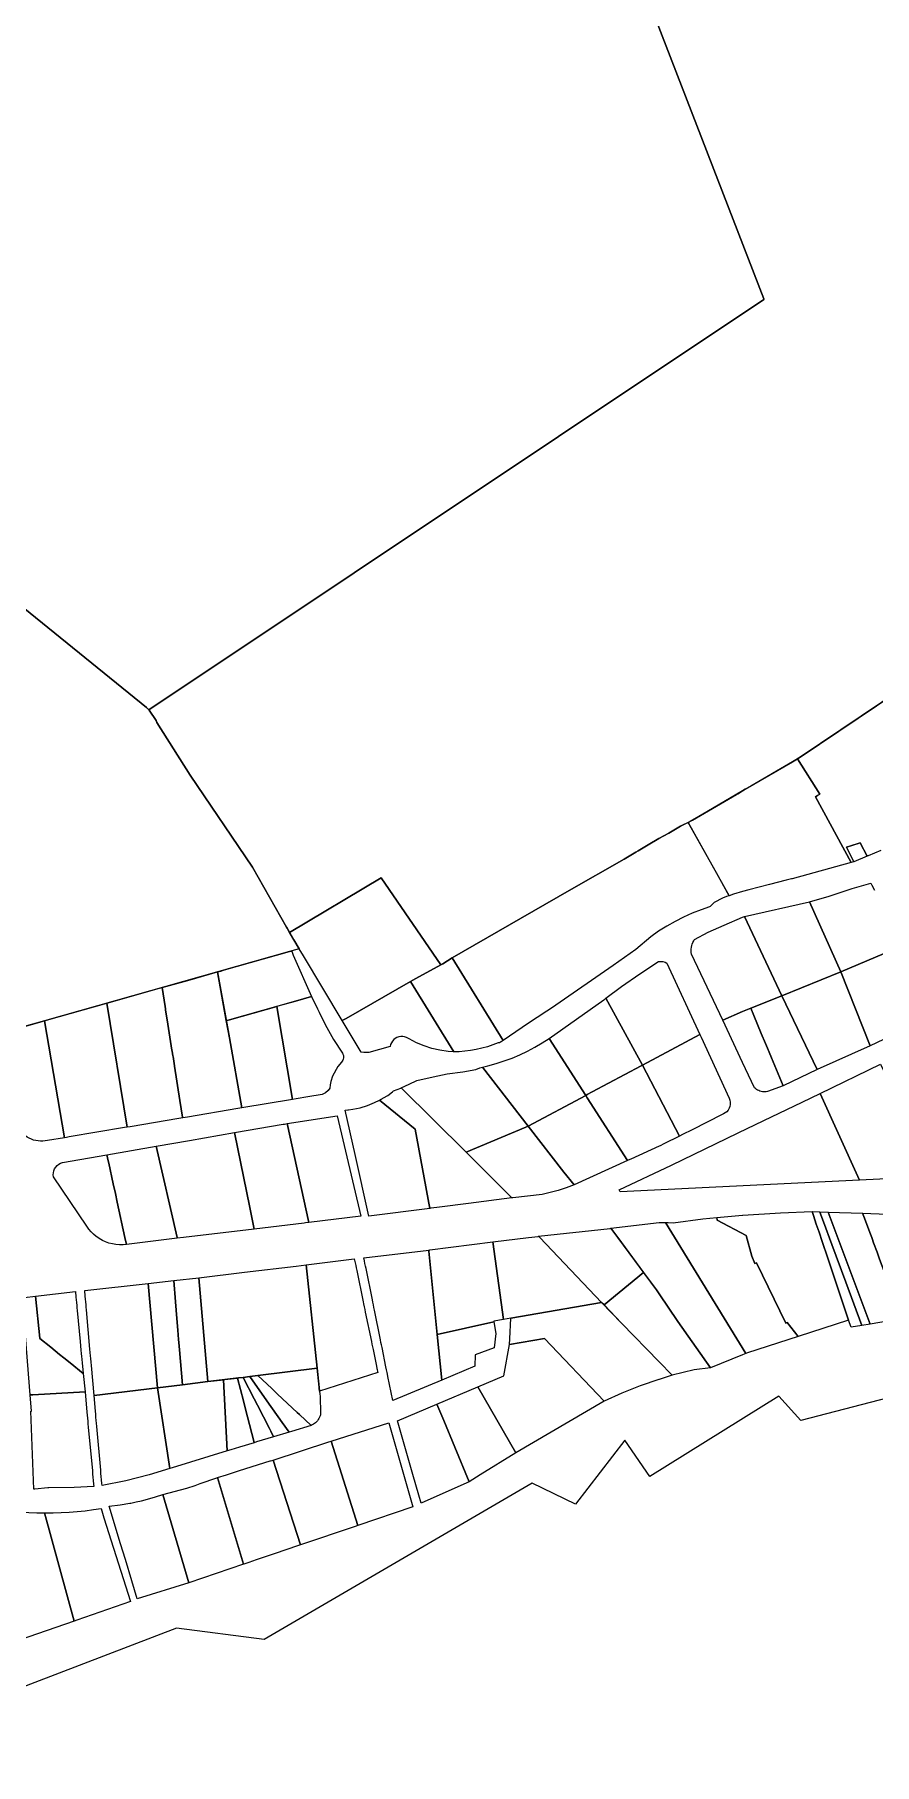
# Model space of a CAD drawing. Header units: metres. Extents: x 3 to 1027712, y 40 to 4430649.
# Drawn here: x 512669 to 512987, y 4409415 to 4410070 of the extents above; entities that cross this region are included whole.
import ezdxf

# ---------------------------------------------------------------- set-up
doc = ezdxf.new("R2010")
doc.units = ezdxf.units.M
doc.header["$MEASUREMENT"] = 0
doc.layers.add('A.ES.SDGC.CP.07003.cadastralparcel — CadastralParcel', color=1, linetype='Continuous')
doc.layers.add('Zonas_Interes_Minero_5_km', color=7, linetype='Continuous', lineweight=9, true_color=0xc0fac1)

msp = doc.modelspace()

# ---------------------------------------------------------------- linework, layer by layer
at = {"layer": 'A.ES.SDGC.CP.07003.cadastralparcel — CadastralParcel', "color": 7, "linetype": 'Continuous', "flags": 128}
for points in [[(512902.82, 4410080.74), (512945.56, 4409970.05), (512945.56, 4409970.05), (512945.62, 4409969.8), (512712.54, 4409814.39), (512711.62, 4409815.3), (512634.72, 4409877.53), (512577.08, 4409840.77), (512576.05, 4409842.26), (512558.07, 4409866.69), (512569.33, 4409873.85), (512583.9, 4409886.09), (512603.88, 4409904.14), (512607.82, 4409908.58), (512610.7, 4409908.97), (512614.99, 4409909.54), (512615.21, 4409909.57), (512614.73, 4409928.19), (512608.08, 4409931.4), (512592.95, 4410024.75), (512587.06, 4410025.41), (512582.82, 4410046.42), (512578.61, 4410063.41), (512549.07, 4410153.97)], [(513013.28, 4409832.72), (512959.38, 4409796.45), (512956.41, 4409794.72), (512940.67, 4409785.53), (512938.55, 4409784.29), (512937.55, 4409783.7), (512922.43, 4409774.81), (512918.56, 4409772.54), (512918.36, 4409772.43), (512917.73, 4409772.12), (512914.01, 4409770.27), (512909.57, 4409767.68), (512905.76, 4409765.61), (512901.75, 4409763.29), (512897.93, 4409760.94), (512897.14, 4409760.47), (512893.35, 4409758.2), (512892.64, 4409757.79), (512871.88, 4409745.9), (512849.19, 4409732.9), (512827.45, 4409720.44), (512824, 4409718.17), (512824, 4409718.17), (512823.19, 4409717.73), (512800.63, 4409750.71), (512765.89, 4409730.05), (512764.95, 4409731.63), (512764.7, 4409732), (512751.87, 4409754.79), (512728.28, 4409789.65), (512715.65, 4409809.58), (512715.29, 4409810.37), (512712.72, 4409814.21), (512712.54, 4409814.39), (512945.62, 4409969.8), (512945.56, 4409970.05), (512902.82, 4410080.74)], [(512634.72, 4409877.53), (512711.62, 4409815.3), (512712.72, 4409814.21), (512715.29, 4409810.37), (512715.65, 4409809.58), (512728.28, 4409789.65), (512751.87, 4409754.79), (512764.7, 4409732), (512764.95, 4409731.63), (512767.53, 4409727.29), (512769.57, 4409723.88), (512766.7, 4409723.04), (512765.92, 4409722.82), (512672.97, 4409696.61), (512650.34, 4409690.23)], [(512989.88, 4409761.11), (512985.12, 4409759.12), (512984.87, 4409759.02), (512984.7, 4409758.95), (512982.13, 4409764.05), (512978.23, 4409762.79), (512976.91, 4409762.36), (512979.72, 4409756.86), (512978.72, 4409756.59), (512965.17, 4409781.47), (512965.98, 4409781.99), (512966.76, 4409782.49), (512958.29, 4409795.82), (512959.38, 4409796.45), (513061.11, 4409864.9)], [(512997.76, 4409724.81), (512974.79, 4409715.16), (512962.85, 4409741.61), (512970.32, 4409743.84), (512979, 4409746.76), (512986.17, 4409748.79), (512986.17, 4409748.79), (512986.55, 4409748.01), (512987.5, 4409746.08)]]:
    msp.add_lwpolyline(points, dxfattribs=at)
for points in [[(512935.26, 4409782.36), (512935.71, 4409782.62), (512937.55, 4409783.7), (512938.55, 4409784.29), (512956.41, 4409794.72), (512958.29, 4409795.82), (512966.76, 4409782.49), (512965.98, 4409781.99), (512965.17, 4409781.47), (512978.72, 4409756.59), (512956.27, 4409750.4), (512956.02, 4409750.34), (512954.52, 4409749.96), (512954.01, 4409749.82), (512947.72, 4409748.2), (512939.89, 4409746.25), (512937.54, 4409745.6), (512934.04, 4409744.62), (512932.43, 4409743.99), (512927.59, 4409752.61), (512916.87, 4409771.69), (512918.36, 4409772.43), (512918.56, 4409772.54), (512935.26, 4409782.36)], [(512846.81, 4409689.1), (512827.45, 4409720.44), (512849.19, 4409732.9), (512871.88, 4409745.9), (512892.64, 4409757.79), (512897.13, 4409760.48), (512897.92, 4409760.95), (512901.74, 4409763.3), (512905.75, 4409765.62), (512909.56, 4409767.69), (512914.01, 4409770.27), (512916.06, 4409771.29), (512916.87, 4409771.69), (512932.43, 4409743.99), (512931.49, 4409743.63), (512929.95, 4409743.02), (512926.81, 4409741.46), (512925.25, 4409739.88), (512924.96, 4409739.78), (512921.83, 4409738.68), (512918.47, 4409737.33), (512915.17, 4409735.83), (512911.95, 4409734.19), (512908.79, 4409732.41), (512905.72, 4409730.49), (512902.74, 4409728.44), (512897.13, 4409723.59), (512897.07, 4409723.54), (512888.53, 4409717.6), (512866.78, 4409702.47), (512866.69, 4409702.41), (512856.47, 4409695.64), (512846.81, 4409689.1)], [(512984.7, 4409758.95), (512979.72, 4409756.86), (512976.91, 4409762.36), (512982.13, 4409764.05), (512984.7, 4409758.95)], [(512800.63, 4409750.71), (512823.19, 4409717.73), (512813.71, 4409712.57), (512811.68, 4409711.47), (512787.35, 4409697.51), (512785.86, 4409696.68), (512771.18, 4409721.19), (512769.57, 4409723.88), (512765.89, 4409730.05), (512800.63, 4409750.71)], [(512938.2, 4409736.11), (512962.85, 4409741.61), (512974.79, 4409715.16), (512952.4, 4409706.02), (512938.2, 4409736.11)], [(512938.2, 4409736.11), (512952.4, 4409706.02), (512940.65, 4409701.41), (512937.54, 4409700.07), (512930.01, 4409696.81), (512918.17, 4409721.87), (512918.08, 4409722.51), (512918.03, 4409723.15), (512918.04, 4409723.79), (512918.12, 4409724.43), (512918.27, 4409725.06), (512918.46, 4409725.68), (512918.71, 4409726.27), (512919, 4409726.84), (512919.36, 4409727.38), (512924.5, 4409730.14), (512930.55, 4409732.76), (512937.54, 4409735.82), (512938.2, 4409736.11)], [(512739.82, 4409715.45), (512741.23, 4409715.85), (512765.92, 4409722.81), (512766.7, 4409723.03), (512767.01, 4409722.22), (512767.31, 4409721.44), (512774.21, 4409705.74), (512768.13, 4409704.03), (512743.07, 4409697), (512742.22, 4409696.76), (512741.9, 4409696.67), (512738.59, 4409715.11), (512739.82, 4409715.45)], [(512997.95, 4409724.89), (512998.54, 4409723.68), (512998.98, 4409722.79), (513000.17, 4409720.36), (513000.99, 4409718.69), (513002.3, 4409716.02), (513003, 4409714.59), (513003.73, 4409713.11), (513005.06, 4409710.4), (513005.63, 4409709.24), (513006.94, 4409706.57), (513008.07, 4409704.26), (513008.64, 4409703.1), (513009.08, 4409702.2), (513010.11, 4409700.1), (513010.96, 4409698.38), (513003.73, 4409695.54), (512985.89, 4409687.14), (512974.79, 4409715.16), (512997.76, 4409724.81), (512997.95, 4409724.89)], [(512718.73, 4409702.02), (512717.6, 4409709.19), (512727.28, 4409711.92), (512738.59, 4409715.11), (512743.08, 4409690.1), (512747.84, 4409663.59), (512746.33, 4409663.34), (512727.17, 4409660.12), (512725.39, 4409659.82), (512725.35, 4409660.08), (512724.35, 4409666.38), (512722.3, 4409679.39), (512722.28, 4409679.49), (512721.72, 4409683.07), (512721.67, 4409683.35), (512721.4, 4409685.06), (512721.34, 4409685.44), (512719.78, 4409695.36), (512719.65, 4409696.19), (512718.94, 4409700.68), (512718.86, 4409701.18), (512718.73, 4409702.02)], [(512827.45, 4409720.44), (512846.81, 4409689.1), (512846.01, 4409688.57), (512845.85, 4409688.46), (512845.38, 4409688.28), (512844.97, 4409688.19), (512842.92, 4409687.44), (512840.84, 4409686.78), (512838.73, 4409686.22), (512836.6, 4409685.74), (512834.44, 4409685.36), (512832.28, 4409685.07), (512830.1, 4409684.88), (512828.12, 4409684.79), (512811.68, 4409711.47), (512813.71, 4409712.57), (512823.19, 4409717.73), (512824, 4409718.17), (512827.45, 4409720.44)], [(512899.56, 4409679.77), (512885.72, 4409705.11), (512891.7, 4409709.57), (512898.64, 4409714.42), (512905.73, 4409719.07), (512905.93, 4409719.08), (512906.55, 4409719.11), (512907.35, 4409719), (512908.14, 4409718.76), (512908.86, 4409718.38), (512921.34, 4409691.38), (512899.56, 4409679.77)], [(512974.79, 4409715.16), (512985.89, 4409687.14), (512965.77, 4409678.12), (512952.4, 4409706.02), (512974.79, 4409715.16)], [(512716.57, 4409708.9), (512717.6, 4409709.19), (512718.73, 4409702.02), (512718.86, 4409701.18), (512718.94, 4409700.68), (512719.65, 4409696.19), (512719.78, 4409695.36), (512721.34, 4409685.44), (512721.4, 4409685.06), (512721.67, 4409683.35), (512721.72, 4409683.07), (512722.28, 4409679.49), (512722.3, 4409679.39), (512724.35, 4409666.38), (512725.35, 4409660.08), (512725.39, 4409659.82), (512723.93, 4409659.57), (512705.5, 4409656.48), (512704.35, 4409656.29), (512696.63, 4409703.28), (512698.01, 4409703.67), (512716.57, 4409708.9)], [(512793.01, 4409684.73), (512785.86, 4409696.68), (512787.35, 4409697.51), (512811.68, 4409711.47), (512828.12, 4409684.79), (512827.92, 4409684.78), (512825.96, 4409685.01), (512822.87, 4409685.46), (512819.82, 4409686.16), (512816.85, 4409687.11), (512813.96, 4409688.31), (512811.19, 4409689.75), (512810.2, 4409690.31), (512809.49, 4409690.56), (512808.76, 4409690.68), (512808.01, 4409690.68), (512807.27, 4409690.54), (512806.57, 4409690.29), (512805.92, 4409689.92), (512805.34, 4409689.45), (512804.85, 4409688.89), (512804.46, 4409688.25), (512804.18, 4409687.56), (512804.03, 4409686.82), (512795.95, 4409684.54), (512794.2, 4409684.58), (512794.02, 4409684.6), (512793.01, 4409684.73)], [(512704.35, 4409656.29), (512703.31, 4409656.12), (512682.34, 4409652.6), (512681.37, 4409652.43), (512680.57, 4409652.3), (512672.97, 4409696.61), (512673.74, 4409696.83), (512696.63, 4409703.28), (512704.35, 4409656.29)], [(512742.22, 4409696.76), (512743.07, 4409697), (512761.05, 4409702.04), (512766.97, 4409666.8), (512747.84, 4409663.59), (512743.08, 4409690.1), (512741.9, 4409696.67), (512742.22, 4409696.76)], [(512761.6, 4409702.2), (512768.13, 4409704.03), (512774.21, 4409705.74), (512776.53, 4409701.17), (512777.15, 4409699.85), (512779.35, 4409695.17), (512782.56, 4409689.48), (512785.89, 4409684.38), (512786.11, 4409683.96), (512786.26, 4409683.51), (512786.33, 4409683.05), (512786.32, 4409682.57), (512786.23, 4409682.11), (512786.07, 4409681.67), (512785.83, 4409681.26), (512785.52, 4409680.9), (512784.17, 4409679.22), (512782.17, 4409675.68), (512781.51, 4409673.62), (512781.26, 4409672.33), (512781.13, 4409671.03), (512780.57, 4409670.16), (512779.48, 4409669.3), (512778.24, 4409668.69), (512772.86, 4409667.79), (512768.36, 4409667.04), (512766.97, 4409666.8), (512761.05, 4409702.04), (512761.6, 4409702.2)], [(512885.18, 4409704.71), (512885.72, 4409705.11), (512899.56, 4409679.77), (512899.05, 4409679.5), (512880.54, 4409669.64), (512878.64, 4409668.62), (512878.09, 4409668.33), (512864.26, 4409689.94), (512884.91, 4409704.5), (512885.18, 4409704.71)], [(512952.4, 4409706.02), (512965.77, 4409678.12), (512952.86, 4409671.94), (512948.44, 4409682.59), (512947.55, 4409684.73), (512946.94, 4409686.22), (512946.21, 4409687.98), (512944.61, 4409691.84), (512941.78, 4409698.66), (512940.65, 4409701.41), (512952.4, 4409706.02)], [(512680.57, 4409652.3), (512674.14, 4409651.22), (512673.27, 4409651.07), (512672.39, 4409650.99), (512671.51, 4409650.99), (512670.63, 4409651.07), (512669.76, 4409651.21), (512668.91, 4409651.43), (512668.08, 4409651.72), (512667.28, 4409652.09), (512666.5, 4409652.51), (512665.77, 4409653), (512665.09, 4409653.55), (512664.45, 4409654.16), (512663.86, 4409654.82), (512663.34, 4409655.53), (512643.42, 4409686.74), (512642.59, 4409688.04), (512672.97, 4409696.61), (512680.57, 4409652.3)], [(512940.65, 4409701.41), (512941.78, 4409698.66), (512944.61, 4409691.84), (512946.21, 4409687.98), (512946.94, 4409686.22), (512947.55, 4409684.73), (512948.44, 4409682.59), (512952.86, 4409671.94), (512946.96, 4409669.78), (512946.49, 4409669.71), (512946, 4409669.67), (512945.52, 4409669.69), (512945.04, 4409669.75), (512944.57, 4409669.85), (512944.11, 4409669.99), (512943.66, 4409670.17), (512943.23, 4409670.38), (512942.82, 4409670.63), (512942.43, 4409670.92), (512942.07, 4409671.25), (512937.54, 4409680.84), (512930.01, 4409696.81), (512937.54, 4409700.07), (512940.65, 4409701.41)], [(512878.09, 4409668.33), (512856.32, 4409656.73), (512838.94, 4409679.05), (512841.06, 4409679.54), (512844.13, 4409680.39), (512847.17, 4409681.38), (512850.17, 4409682.49), (512853.11, 4409683.74), (512856, 4409685.11), (512858.82, 4409686.6), (512861.58, 4409688.21), (512864.26, 4409689.94), (512878.09, 4409668.33)], [(512913.67, 4409652.94), (512899.56, 4409679.77), (512921.34, 4409691.38), (512921.78, 4409690.44), (512932.5, 4409667.23), (512932.75, 4409666.5), (512932.87, 4409665.73), (512932.85, 4409664.95), (512932.7, 4409664.17), (512932.42, 4409663.45), (512932.03, 4409662.78), (512931.52, 4409662.17), (512930.91, 4409661.68), (512930.24, 4409661.3), (512929.84, 4409661.09), (512918.43, 4409655.34), (512914.73, 4409653.48), (512913.67, 4409652.94)], [(512838.94, 4409679.05), (512856.32, 4409656.73), (512855.45, 4409656.31), (512832.76, 4409646.81), (512808.21, 4409671.19), (512811.14, 4409672.56), (512814.11, 4409673.96), (512820.29, 4409675.35), (512825.6, 4409676.54), (512831.57, 4409677.2), (512836.47, 4409678.13), (512837.94, 4409678.82), (512838.94, 4409679.05)], [(512899.05, 4409679.5), (512899.56, 4409679.77), (512913.67, 4409652.94), (512907.7, 4409649.94), (512906.31, 4409649.24), (512905.92, 4409649.06), (512895.14, 4409644.19), (512894.8, 4409644.04), (512893.92, 4409643.63), (512878.65, 4409667.47), (512878.09, 4409668.33), (512878.64, 4409668.62), (512880.54, 4409669.64), (512899.05, 4409679.5)], [(513010.06, 4409637.66), (512981.84, 4409636.28), (512981.25, 4409637.56), (512966.92, 4409669.11), (512989.82, 4409680.15), (513010.06, 4409637.66)], [(512808.21, 4409671.19), (512832.76, 4409646.81), (512848.95, 4409630.71), (512850.15, 4409629.55), (512833.71, 4409627.43), (512822.65, 4409626.01), (512819.49, 4409625.6), (512819.27, 4409625.57), (512819.03, 4409625.54), (512813.49, 4409655.49), (512799.93, 4409666.55), (512800.62, 4409666.9), (512802.86, 4409668.12), (512803.09, 4409668.3), (512803.1, 4409668.3), (512804.83, 4409669.65), (512805.28, 4409670.06), (512808.08, 4409671.13), (512808.21, 4409671.19)], [(512788.16, 4409662.9), (512789.85, 4409663.1), (512792.66, 4409663.68), (512795.4, 4409664.52), (512798.06, 4409665.59), (512799.93, 4409666.55), (512813.49, 4409655.49), (512819.03, 4409625.54), (512795.92, 4409622.56), (512790.72, 4409645.99), (512787, 4409662.76), (512787.91, 4409662.87), (512788.16, 4409662.9)], [(512856.32, 4409656.73), (512878.09, 4409668.33), (512878.65, 4409667.47), (512893.92, 4409643.63), (512873.67, 4409634.43), (512869.86, 4409639.32), (512856.32, 4409656.73)], [(512910.56, 4409641.93), (512935.83, 4409654.12), (512945.64, 4409658.85), (512960.05, 4409665.8), (512966.92, 4409669.11), (512981.25, 4409637.56), (512981.84, 4409636.28), (512891.18, 4409631.85), (512890.83, 4409632.59), (512910.56, 4409641.93)], [(512763.96, 4409657.5), (512764.92, 4409657.65), (512773.17, 4409620.19), (512771.97, 4409620.05), (512771.4, 4409619.98), (512752.46, 4409617.73), (512750.8, 4409625.83), (512744.98, 4409654.23), (512763.4, 4409657.42), (512763.96, 4409657.5)], [(512773.17, 4409620.19), (512764.92, 4409657.65), (512783.98, 4409660.6), (512792.87, 4409622.53), (512773.17, 4409620.19)], [(512848.95, 4409630.71), (512832.76, 4409646.81), (512855.45, 4409656.31), (512856.32, 4409656.73), (512869.86, 4409639.32), (512873.67, 4409634.43), (512870.72, 4409633.34), (512867.72, 4409632.37), (512864.67, 4409631.54), (512861.6, 4409630.83), (512850.45, 4409629.59), (512850.15, 4409629.55), (512848.95, 4409630.71)], [(512715.3, 4409649.1), (512727.93, 4409651.28), (512744.98, 4409654.23), (512750.8, 4409625.83), (512752.46, 4409617.73), (512725.7, 4409614.49), (512723.33, 4409614.2), (512723.26, 4409614.49), (512715.3, 4409649.1)], [(512696.71, 4409645.88), (512697.2, 4409643.61), (512697.41, 4409642.65), (512699.08, 4409634.89), (512699.89, 4409631.13), (512700.58, 4409627.93), (512703.48, 4409614.49), (512704.05, 4409611.87), (512702.8, 4409611.75), (512701.45, 4409611.74), (512700.1, 4409611.85), (512698.77, 4409612.07), (512697.46, 4409612.41), (512696.18, 4409612.87), (512694.96, 4409613.43), (512693.78, 4409614.1), (512693.22, 4409614.49), (512692.67, 4409614.87), (512691.63, 4409615.74), (512690.67, 4409616.69), (512689.8, 4409617.72), (512689.02, 4409618.83), (512676.45, 4409637.48), (512676.36, 4409638.26), (512676.4, 4409639.04), (512676.57, 4409639.81), (512676.87, 4409640.54), (512677.28, 4409641.21), (512677.8, 4409641.8), (512678.4, 4409642.3), (512679.09, 4409642.69), (512679.82, 4409642.96), (512696.71, 4409645.88)], [(512696.71, 4409645.88), (512715.3, 4409649.1), (512723.26, 4409614.49), (512723.33, 4409614.2), (512704.15, 4409611.88), (512704.05, 4409611.87), (512703.48, 4409614.49), (512700.58, 4409627.93), (512699.89, 4409631.13), (512699.08, 4409634.89), (512697.41, 4409642.65), (512697.2, 4409643.61), (512696.71, 4409645.88)], [(512927.86, 4409621.05), (512927.81, 4409622.06), (512937.54, 4409622.99), (512937.67, 4409623), (512951.9, 4409623.84), (512963.87, 4409624.36), (512964.39, 4409622.81), (512965.46, 4409619.62), (512966.5, 4409616.49), (512967, 4409615.01), (512967.17, 4409614.49), (512970.29, 4409605.16), (512977.01, 4409585.09), (512977.66, 4409583.16), (512958.55, 4409576.98), (512954.38, 4409582.34), (512953.93, 4409582.03), (512942.85, 4409604.88), (512942.19, 4409604.63), (512941.09, 4409607.42), (512938.85, 4409615.3), (512927.86, 4409621.05)], [(512982.78, 4409581.21), (512978.69, 4409580.53), (512977.66, 4409583.16), (512977.01, 4409585.09), (512970.29, 4409605.16), (512967.17, 4409614.49), (512967, 4409615.01), (512966.5, 4409616.49), (512965.46, 4409619.62), (512964.39, 4409622.81), (512963.87, 4409624.36), (512966.76, 4409624.26), (512966.79, 4409624.16), (512968.18, 4409620.42), (512971.34, 4409611.92), (512976.7, 4409597.54), (512982.78, 4409581.21)], [(512985.82, 4409581.72), (512982.78, 4409581.21), (512976.7, 4409597.54), (512971.34, 4409611.92), (512968.18, 4409620.42), (512966.79, 4409624.16), (512966.76, 4409624.26), (512970.01, 4409624.15), (512981.67, 4409592.82), (512985.82, 4409581.72)], [(512970.01, 4409624.15), (512983.02, 4409623.72), (512983.7, 4409621.89), (512984.63, 4409619.39), (512985.99, 4409615.73), (512986.45, 4409614.49), (512986.58, 4409614.15), (512987.18, 4409612.51), (512988.53, 4409608.9), (512989.47, 4409606.36), (512995.17, 4409591.02), (512997.84, 4409583.83), (512997.8, 4409583.82), (512997.85, 4409583.71), (512996.47, 4409583.48), (512993.21, 4409582.94), (512985.82, 4409581.72), (512981.67, 4409592.82), (512970.01, 4409624.15)], [(512983.02, 4409623.72), (512998.77, 4409623.05), (513002.1, 4409614.49), (513013.01, 4409586.41), (512997.84, 4409583.83), (512995.17, 4409591.02), (512989.47, 4409606.36), (512988.53, 4409608.9), (512987.18, 4409612.51), (512986.58, 4409614.15), (512986.45, 4409614.49), (512985.99, 4409615.73), (512984.63, 4409619.39), (512983.7, 4409621.89), (512983.02, 4409623.72)], [(512885.03, 4409588.97), (512884.11, 4409589.94), (512860.67, 4409614.49), (512860.22, 4409614.96), (512887.42, 4409617.98), (512887.62, 4409618), (512890.22, 4409614.49), (512900.02, 4409601.26), (512885.03, 4409588.97)], [(512938.71, 4409570.52), (512937.54, 4409570.05), (512925.37, 4409565.13), (512913.06, 4409582.74), (512905.92, 4409593.18), (512904.92, 4409594.64), (512890.22, 4409614.49), (512887.62, 4409618), (512905.92, 4409620.13), (512906.75, 4409620.23), (512908.38, 4409620.18), (512938.71, 4409570.52)], [(512911.19, 4409620.1), (512922.45, 4409621.56), (512927.81, 4409622.06), (512927.86, 4409621.05), (512938.85, 4409615.3), (512941.09, 4409607.42), (512942.19, 4409604.63), (512942.85, 4409604.88), (512953.93, 4409582.03), (512954.38, 4409582.34), (512958.55, 4409576.98), (512939.39, 4409570.8), (512938.71, 4409570.52), (512908.38, 4409620.18), (512909.35, 4409620.15), (512911.19, 4409620.1)], [(512818.98, 4409609.81), (512842.96, 4409612.81), (512846.9, 4409583.49), (512843.24, 4409582.86), (512843.28, 4409582.55), (512821.87, 4409577.79), (512818.7, 4409609.38), (512818.66, 4409609.77), (512818.98, 4409609.81)], [(512842.96, 4409612.81), (512856.41, 4409614.49), (512860.09, 4409614.95), (512860.22, 4409614.96), (512860.67, 4409614.49), (512884.11, 4409589.94), (512849.77, 4409583.98), (512846.9, 4409583.49), (512842.96, 4409612.81)], [(512768.33, 4409603.71), (512772.21, 4409604.18), (512776.35, 4409564.98), (512753.88, 4409562.23), (512750.77, 4409561.85), (512748.25, 4409561.54), (512746.48, 4409561.32), (512741.3, 4409560.69), (512734.94, 4409559.91), (512731.46, 4409599.23), (512748.76, 4409601.33), (512768.33, 4409603.71)], [(512799.08, 4409564.5), (512799.24, 4409563.73), (512799.3, 4409563.43), (512777.27, 4409556.26), (512777.16, 4409557.3), (512777.1, 4409557.86), (512776.35, 4409564.98), (512772.21, 4409604.18), (512790.42, 4409606.39), (512790.72, 4409604.96), (512790.94, 4409603.91), (512791.13, 4409602.99), (512791.33, 4409602), (512793.78, 4409590.16), (512793.95, 4409589.36), (512794.17, 4409588.29), (512794.39, 4409587.23), (512794.59, 4409586.24), (512796.9, 4409575.07), (512797.1, 4409574.08), (512797.29, 4409573.14), (512797.5, 4409572.13), (512798.82, 4409565.74), (512799.01, 4409564.84), (512799.08, 4409564.5)], [(512818.7, 4409609.38), (512821.87, 4409577.79), (512823.59, 4409560.5), (512805.01, 4409552.73), (512803.15, 4409561.91), (512802.97, 4409562.79), (512802.85, 4409563.39), (512802.64, 4409564.42), (512802.41, 4409565.53), (512800.93, 4409572.83), (512800.72, 4409573.84), (512800.53, 4409574.78), (512800.33, 4409575.77), (512798.06, 4409586.95), (512797.86, 4409587.94), (512797.64, 4409589), (512797.42, 4409590.07), (512797.26, 4409590.87), (512794.85, 4409602.72), (512794.65, 4409603.71), (512794.46, 4409604.63), (512794.25, 4409605.68), (512794.03, 4409606.77), (512818.66, 4409609.77), (512818.7, 4409609.38)], [(512688.28, 4409594.43), (512712.33, 4409597.1), (512715.88, 4409557.58), (512691.81, 4409554.63), (512690.8, 4409566.08), (512690.69, 4409567.27), (512690.56, 4409568.69), (512690.47, 4409569.74), (512690.37, 4409570.9), (512690.26, 4409572.16), (512688.93, 4409587.12), (512688.84, 4409588.15), (512688.76, 4409589.06), (512688.66, 4409590.15), (512688.57, 4409591.19), (512688.47, 4409592.27), (512688.28, 4409594.43)], [(512712.33, 4409597.1), (512722.04, 4409598.18), (512722.7, 4409590.08), (512722.95, 4409586.94), (512723.09, 4409585.3), (512723.56, 4409579.47), (512723.86, 4409575.9), (512723.96, 4409574.73), (512724.18, 4409571.99), (512725.26, 4409558.73), (512715.88, 4409557.58), (512712.33, 4409597.1)], [(512722.04, 4409598.18), (512731.46, 4409599.23), (512734.94, 4409559.91), (512725.26, 4409558.73), (512724.18, 4409571.99), (512723.96, 4409574.73), (512723.86, 4409575.9), (512723.56, 4409579.47), (512723.09, 4409585.3), (512722.95, 4409586.94), (512722.7, 4409590.08), (512722.04, 4409598.18)], [(512900.02, 4409601.26), (512904.92, 4409594.64), (512905.92, 4409593.18), (512913.06, 4409582.74), (512925.37, 4409565.13), (512919.14, 4409564.39), (512910.88, 4409562.36), (512905.92, 4409567.44), (512891.62, 4409582.07), (512885.03, 4409588.97), (512900.02, 4409601.26)], [(512665.48, 4409591.78), (512669.61, 4409592.27), (512671.2, 4409576.32), (512671.3, 4409576.24), (512675.43, 4409572.92), (512678.74, 4409570.25), (512680.38, 4409568.93), (512682.8, 4409566.98), (512687.71, 4409563.03), (512688.4, 4409556.03), (512668.55, 4409554.93), (512667.63, 4409554.88), (512664.69, 4409591.69), (512665.48, 4409591.78)], [(512669.61, 4409592.27), (512684.72, 4409594.05), (512684.92, 4409591.95), (512685.02, 4409590.87), (512685.12, 4409589.84), (512685.22, 4409588.75), (512685.31, 4409587.84), (512685.41, 4409586.81), (512686.52, 4409575.09), (512686.84, 4409571.86), (512686.96, 4409570.6), (512687.07, 4409569.44), (512687.17, 4409568.39), (512687.31, 4409566.97), (512687.43, 4409565.78), (512687.71, 4409563.03), (512682.8, 4409566.98), (512680.38, 4409568.93), (512678.74, 4409570.25), (512675.43, 4409572.92), (512671.3, 4409576.24), (512671.2, 4409576.32), (512669.61, 4409592.27)], [(512849.77, 4409583.98), (512884.11, 4409589.94), (512891.62, 4409582.07), (512905.92, 4409567.44), (512910.88, 4409562.36), (512905.92, 4409560.76), (512905.78, 4409560.71), (512898.76, 4409558.27), (512891.84, 4409555.55), (512885.03, 4409552.56), (512862.52, 4409576.3), (512849.27, 4409573.94), (512849.38, 4409576.17), (512849.77, 4409583.98)], [(512821.87, 4409577.79), (512843.28, 4409582.55), (512844.03, 4409578.13), (512843.44, 4409572.74), (512836.22, 4409570.12), (512836.09, 4409565.72), (512823.59, 4409560.5), (512821.87, 4409577.79)], [(512837.22, 4409557.93), (512847.02, 4409562.07), (512849.27, 4409573.94), (512862.52, 4409576.3), (512885.03, 4409552.56), (512851.64, 4409532.97), (512837.22, 4409557.93)], [(512776.35, 4409564.98), (512777.39, 4409555.12), (512777.47, 4409554.37), (512777.66, 4409547.89), (512777.56, 4409547.39), (512777.42, 4409546.9), (512777.24, 4409546.42), (512777.02, 4409545.96), (512776.76, 4409545.53), (512776.46, 4409545.11), (512776.13, 4409544.73), (512775.76, 4409544.37), (512775.37, 4409544.05), (512774.95, 4409543.76), (512774.51, 4409543.51), (512774.05, 4409543.3), (512769.64, 4409547.44), (512768.77, 4409548.25), (512761.35, 4409555.21), (512759.12, 4409557.32), (512753.88, 4409562.23), (512776.35, 4409564.98)], [(512715.88, 4409557.58), (512725.26, 4409558.73), (512734.94, 4409559.91), (512740.89, 4409560.64), (512742.24, 4409533.68), (512721.38, 4409527.26), (512720.5, 4409526.99), (512715.88, 4409557.58)], [(512741.3, 4409560.69), (512746.14, 4409561.28), (512748.39, 4409552.65), (512749.09, 4409549.97), (512751.61, 4409540.28), (512751.96, 4409538.92), (512752.52, 4409536.79), (512746.87, 4409535.08), (512743.58, 4409534.09), (512742.24, 4409533.68), (512740.89, 4409560.64), (512741.3, 4409560.69)], [(512746.48, 4409561.32), (512748.25, 4409561.54), (512752.46, 4409553.36), (512753.7, 4409550.95), (512758.24, 4409542.13), (512758.77, 4409541.11), (512759.85, 4409539.01), (512753.4, 4409537.06), (512752.52, 4409536.79), (512751.96, 4409538.92), (512751.61, 4409540.28), (512749.09, 4409549.97), (512748.39, 4409552.65), (512746.14, 4409561.28), (512746.48, 4409561.32)], [(512765.68, 4409540.77), (512759.85, 4409539.01), (512758.77, 4409541.11), (512758.24, 4409542.13), (512753.7, 4409550.95), (512752.46, 4409553.36), (512748.25, 4409561.54), (512750.77, 4409561.85), (512757.26, 4409552.68), (512763.1, 4409544.42), (512765.68, 4409540.77)], [(512750.77, 4409561.85), (512753.88, 4409562.23), (512759.12, 4409557.32), (512761.35, 4409555.21), (512768.77, 4409548.25), (512769.64, 4409547.44), (512774.05, 4409543.3), (512766.64, 4409541.06), (512765.68, 4409540.77), (512763.1, 4409544.42), (512757.26, 4409552.68), (512750.77, 4409561.85)], [(512821.72, 4409551.37), (512837.22, 4409557.93), (512851.64, 4409532.97), (512838.1, 4409524.57), (512833.92, 4409521.97), (512828.5, 4409535.04), (512824.32, 4409545.14), (512821.72, 4409551.37)], [(512667.89, 4409548.67), (512668.12, 4409548.67), (512667.63, 4409554.88), (512668.55, 4409554.93), (512688.4, 4409556.03), (512689.1, 4409548.39), (512689.21, 4409547.24), (512689.31, 4409546.12), (512689.42, 4409544.95), (512689.51, 4409543.93), (512689.63, 4409542.68), (512691.16, 4409526.14), (512691.28, 4409524.88), (512691.39, 4409523.71), (512691.5, 4409522.44), (512691.62, 4409521.09), (512691.71, 4409520.16), (512684.32, 4409519.77), (512674.63, 4409519.66), (512674.62, 4409519.66), (512674.29, 4409519.66), (512669.31, 4409519.22), (512668.94, 4409519.22), (512667.89, 4409548.67)], [(512720.5, 4409526.99), (512712.65, 4409524.6), (512703.79, 4409522.36), (512694.84, 4409520.55), (512694.76, 4409521.37), (512694.64, 4409522.72), (512694.53, 4409523.99), (512694.43, 4409525.16), (512694.32, 4409526.42), (512692.84, 4409542.97), (512692.73, 4409544.22), (512692.64, 4409545.24), (512692.54, 4409546.41), (512692.44, 4409547.53), (512692.34, 4409548.68), (512691.81, 4409554.63), (512715.88, 4409557.58), (512720.5, 4409526.99)], [(512824.32, 4409545.14), (512828.5, 4409535.04), (512833.92, 4409521.97), (512830.8, 4409520.58), (512815.77, 4409513.86), (512814.91, 4409516.85), (512812.64, 4409524.73), (512806.79, 4409545.05), (512821.72, 4409551.37), (512824.32, 4409545.14)], [(512791.7, 4409505.42), (512781.62, 4409537.34), (512803.5, 4409544.25), (512812.54, 4409512.51), (512791.7, 4409505.42)], [(512770, 4409498.04), (512759.61, 4409530.2), (512780.79, 4409537.08), (512781.62, 4409537.34), (512791.7, 4409505.42), (512790.77, 4409505.1), (512770, 4409498.04)], [(512758.69, 4409529.9), (512759.61, 4409530.2), (512770, 4409498.04), (512768.94, 4409497.68), (512760.48, 4409494.83), (512753.18, 4409492.37), (512750.48, 4409491.46), (512748.58, 4409490.82), (512748.47, 4409490.78), (512738.54, 4409523.56), (512741.94, 4409524.63), (512746.95, 4409526.2), (512758.57, 4409529.86), (512758.69, 4409529.9)], [(512730.1, 4409520.63), (512732.06, 4409521.3), (512738.38, 4409523.51), (512738.54, 4409523.56), (512748.47, 4409490.78), (512727.73, 4409483.76), (512717.81, 4409517.11), (512726.98, 4409519.56), (512730.1, 4409520.63)], [(512652.01, 4409511.83), (512658.04, 4409510.99), (512664.1, 4409510.44), (512670.18, 4409510.16), (512672.97, 4409510.17), (512684.22, 4409469.2), (512663.47, 4409461.93), (512662.28, 4409461.55), (512650.46, 4409512.13), (512652.01, 4409511.83)], [(512715.15, 4409516.27), (512717.81, 4409517.11), (512727.73, 4409483.76), (512708.14, 4409477.69), (512706.08, 4409484.51), (512703.66, 4409492.52), (512701.85, 4409498.51), (512697.54, 4409512.77), (512701.67, 4409513.25), (512705.31, 4409513.84), (512705.77, 4409513.92), (512707.76, 4409514.35), (512709.83, 4409514.79), (512713.85, 4409515.86), (512715.15, 4409516.27)], [(512674.12, 4409510.17), (512676.27, 4409510.17), (512682.35, 4409510.46), (512688.41, 4409511.03), (512691.66, 4409511.49), (512694.44, 4409511.88), (512695.55, 4409508.37), (512705.61, 4409476.69), (512685.34, 4409469.59), (512684.22, 4409469.2), (512672.97, 4409510.17), (512674.12, 4409510.17)]]:
    msp.add_lwpolyline(points, close=True, dxfattribs=at)
at = {"layer": 'Zonas_Interes_Minero_5_km'}
msp.add_lwpolyline([(513162.98, 4409598.03), (512959.57, 4409545.2), (512951.25, 4409554.37), (512902.45, 4409523.97), (512892.88, 4409537.73), (512874.18, 4409513.53), (512857.79, 4409521.46), (512756.24, 4409462.22), (512722.99, 4409466.52), (512615.55, 4409425.41), (512444.79, 4409396.95), (512414.76, 4409377.61), (512410.42, 4409329.38), (512366.26, 4409325.75), (512320.89, 4409362.69), (512050.92, 4409110.26)], dxfattribs=at)

doc.saveas('drawing.dxf')
